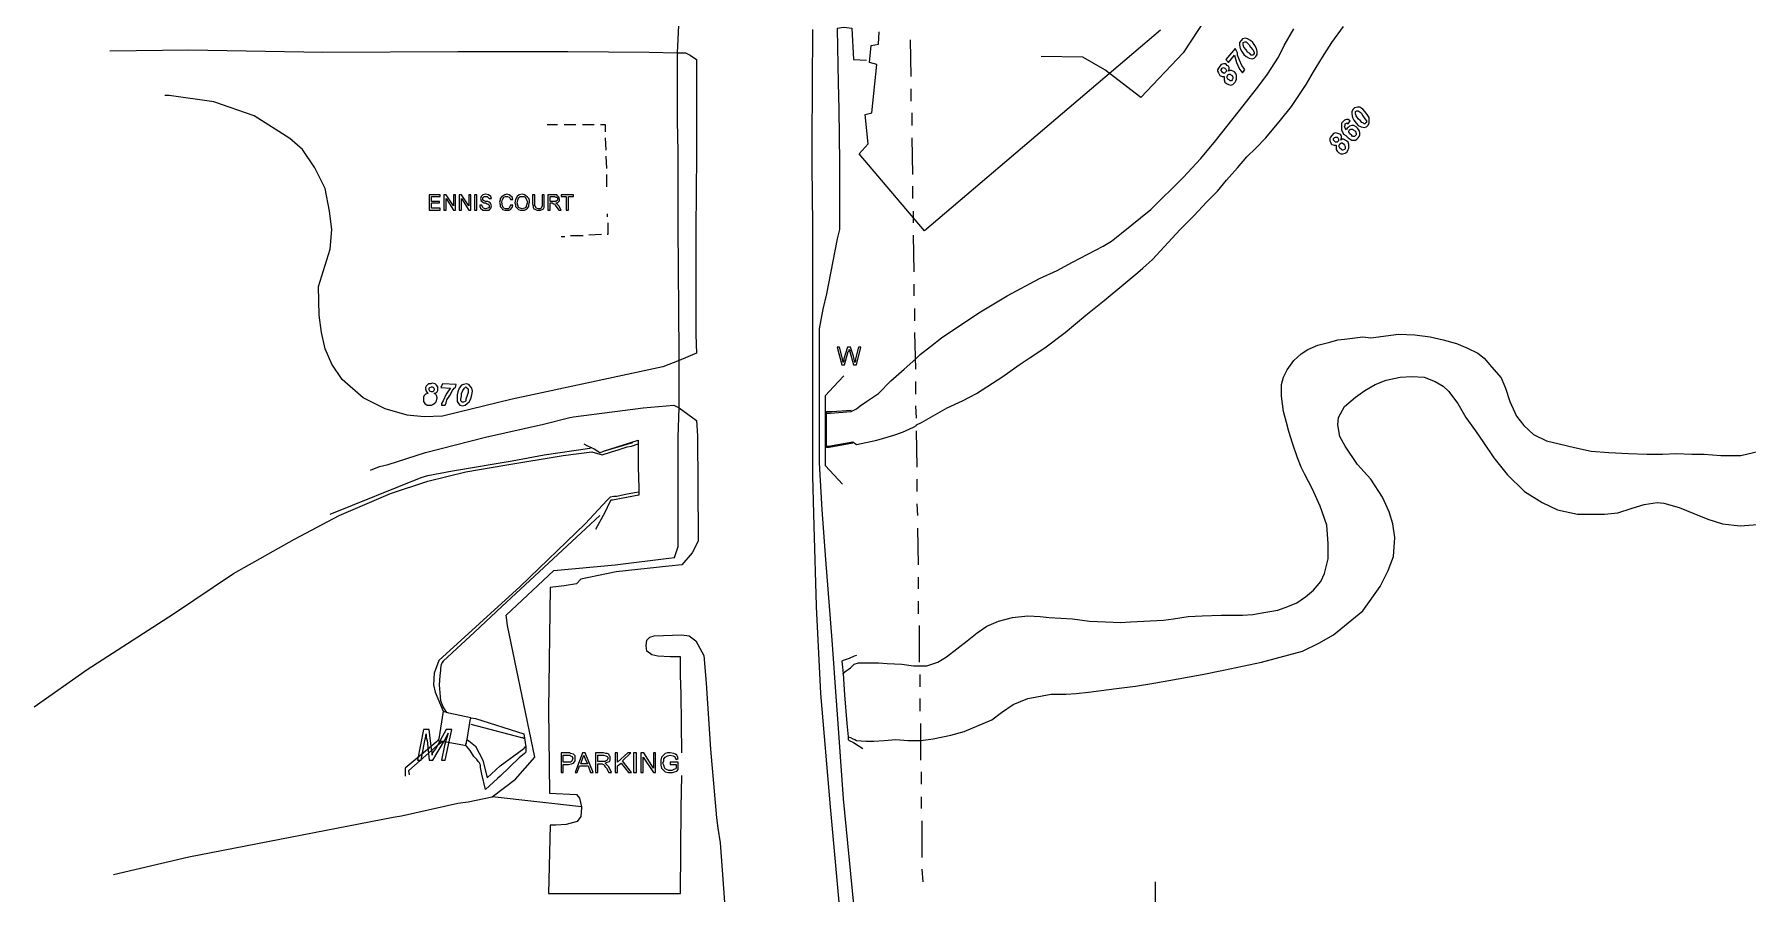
# Model space of a CAD drawing. Header units: feet. Extents: x -3749 to 14959, y 505 to 21005.
# Drawn here: x -3749 to 5605, y 8911 to 13607 of the extents above; entities that cross this region are included whole.
import ezdxf

# ---------------------------------------------------------------- set-up
doc = ezdxf.new("R2010")
doc.units = ezdxf.units.FT
doc.layers.add('Topo', color=7, linetype='CONTINUOUS')

msp = doc.modelspace()

# ---------------------------------------------------------------- linework, layer by layer
at = {"layer": 'Topo', "color": 7}
for points in [[(1939.2, 14173), (2799.2, 14177), (2775.2, 13981), (2691.2, 13761), (2523.2, 13505), (2291.2, 13261), (2095.2, 13413), (1975.2, 13481), (1747.2, 13485)], [(-236.8, 13505), (-228.8, 13693), (-228.8, 13705)], [(499.2, 13633), (495.2, 13021)], [(635.2, 13641), (671.2, 13645), (715.2, 13641), (723.2, 13469), (795.2, 13465)], [(635.2, 13641), (635.2, 13637), (639.2, 13341), (643.2, 13197)], [(-3336.8, 13517), (-2904.8, 13521), (-2172.8, 13509), (-1436.8, 13513), (-836.8, 13513), (-392.8, 13509), (-236.8, 13505)], [(-236.8, 13505), (-192.8, 13505), (-168.8, 13493), (-132.8, 13469)], [(-236.8, 13133), (-236.8, 13457), (-236.8, 13505)], [(-132.8, 13469), (-132.8, 13109)], [(-1028.8, 11637), (-1140.8, 11613), (-1520.8, 11521), (-1620.8, 11517), (-1712.8, 11525), (-1832.8, 11561), (-1952.8, 11621), (-2068.8, 11721), (-2124.8, 11805), (-2160.8, 11889), (-2180.8, 11977), (-2192.8, 12073), (-2196.8, 12229), (-2132.8, 12433), (-2124.8, 12541), (-2136.8, 12641), (-2160.8, 12765), (-2216.8, 12877), (-2284.8, 12977), (-2352.8, 13037), (-2548.8, 13161), (-2768.8, 13237), (-3012.8, 13273), (-3036.8, 13273)], [(643.2, 13197), (647.2, 12905), (647.2, 12793)], [(-232.8, 12557), (-232.8, 12965), (-236.8, 13133)], [(-132.8, 13109), (-132.8, 12949), (-136.8, 12541)], [(495.2, 13021), (495.2, 12885), (499.2, 12565)], [(647.2, 12793), (647.2, 12541), (635.2, 12489)], [(-228.8, 11865), (-232.8, 12557)], [(-136.8, 12541), (-136.8, 12365), (-136.8, 11965)], [(499.2, 12565), (499.2, 12409), (499.2, 12097)], [(635.2, 12489), (587.2, 12245)], [(587.2, 12245), (575.2, 12189), (555.2, 12105)], [(499.2, 12097), (499.2, 11829), (499.2, 11489)], [(555.2, 12105), (535.2, 11997), (535.2, 11325)], [(-136.8, 11965), (-132.8, 11865)], [(-228.8, 11825), (-316.8, 11789), (-1028.8, 11637)], [(-232.8, 10841), (-232.8, 11405), (-228.8, 11565), (-228.8, 11765), (-228.8, 11825), (-228.8, 11865)], [(-132.8, 11865), (-228.8, 11825)], [(-1912.8, 11225), (-1864.8, 11245), (-1816.8, 11257), (-1612.8, 11321), (-1284.8, 11405), (-968.8, 11477), (-824.8, 11513)], [(-824.8, 11513), (-804.8, 11517), (-424.8, 11565), (-256.8, 11581), (-228.8, 11565)], [(-228.8, 11565), (-132.8, 11497)], [(-132.8, 11497), (-128.8, 11413)], [(-128.8, 11413), (-124.8, 10861)], [(499.2, 11489), (499.2, 11193), (507.2, 10921)], [(-2132.8, 10985), (-1636.8, 11185), (-1600.8, 11197), (-1464.8, 11221), (-1140.8, 11277), (-964.8, 11309), (-716.8, 11345), (-708.8, 11349), (-704.8, 11349)], [(535.2, 11325), (535.2, 11265), (551.2, 11009), (571.2, 10737)], [(-660.8, 10977), (-1196.8, 10481)], [(-124.8, 10861), (-124.8, 10837)], [(507.2, 10921), (519.2, 10485), (519.2, 10481)], [(-1036.8, 9753.1), (-1164.8, 10377), (-1172.8, 10433), (-912.8, 10677), (-576.8, 10709), (-284.8, 10745), (-252.8, 10749), (-232.8, 10809), (-232.8, 10841)], [(-124.8, 10837), (-156.8, 10773), (-212.8, 10709), (-284.8, 10701), (-572.8, 10669), (-764.8, 10629), (-788.8, 10605), (-856.8, 10593), (-932.8, 10585), (-940.8, 9917), (-936.8, 9461.1), (-788.8, 9453.1), (-772.8, 9433.1), (-760.8, 9385.1)], [(571.2, 10737), (595.2, 10413), (607.2, 10273)], [(-1196.8, 10481), (-1344.8, 10341)], [(519.2, 10481), (543.2, 10005), (595.2, 9385.1)], [(-1344.8, 10341), (-1516.8, 10181)], [(-212.8, 9681.1), (-216.8, 10001), (-220.8, 10105), (-220.8, 10205), (-276.8, 10205), (-344.8, 10209), (-376.8, 10217), (-404.8, 10237), (-408.8, 10265), (-404.8, 10297), (-388.8, 10313), (-364.8, 10321), (-212.8, 10325), (-172.8, 10321), (-136.8, 10293), (-92.8, 10213)], [(-92.8, 10213), (-80.8, 10061)], [(607.2, 10273), (627.2, 9989)], [(-1496.8, 9901), (-1516.8, 9933), (-1528.8, 9965), (-1536.8, 10053), (-1532.8, 10101), (-1528.8, 10133), (-1528.8, 10141), (-1524.8, 10165), (-1516.8, 10181), (-1516.8, 10181)], [(-1516.8, 10181), (-1520.8, 10177)], [(-1520.8, 10177), (-1520.8, 10177), (-1520.8, 10177)], [(-80.8, 10061), (-56.8, 9701.1), (-24.8, 9325.1), (-16.8, 9269.1)], [(627.2, 9989), (635.2, 9893), (667.2, 9429.1), (739.2, 8685.1), (787.2, 8085.1)], [(-1516.8, 9909), (-1540.8, 9757.1)], [(-1508.8, 9905), (-1516.8, 9909)], [(-1384.8, 9753.1), (-1368.8, 9857), (-1368.8, 9861), (-1364.8, 9869), (-1364.8, 9873), (-1364.8, 9873), (-1484.8, 9897), (-1496.8, 9901), (-1508.8, 9905)], [(-1364.8, 9873), (-1340.8, 9869), (-1076.8, 9785.1), (-1072.8, 9761.1)], [(-1700.8, 9561.1), (-1704.8, 9585.1), (-1548.8, 9721.1), (-1520.8, 9745.1)], [(-1540.8, 9757.1), (-1544.8, 9749.1)], [(-1544.8, 9749.1), (-1524.8, 9745.1)], [(-1524.8, 9745.1), (-1520.8, 9745.1)], [(-1520.8, 9745.1), (-1408.8, 9725.1)], [(-1408.8, 9725.1), (-1392.8, 9721.1), (-1392.8, 9729.1), (-1388.8, 9733.1), (-1388.8, 9741.1)], [(-1388.8, 9741.1), (-1384.8, 9753.1)], [(-760.8, 9385.1), (-1248.8, 9441.1), (-1120.8, 9537.1), (-1016.8, 9657.1), (-1036.8, 9753.1)], [(-1072.8, 9761.1), (-1064.8, 9713.1)], [(-1392.8, 9721.1), (-1392.8, 9721.1)], [(-1348.8, 9661.1), (-1368.8, 9693.1), (-1388.8, 9717.1), (-1392.8, 9721.1)], [(-1332.8, 9645.1), (-1348.8, 9661.1)], [(-1204.8, 9553.1), (-1220.8, 9541.1), (-1284.8, 9481.1), (-1304.8, 9565.1), (-1312.8, 9601.1), (-1312.8, 9613.1), (-1316.8, 9621.1), (-1316.8, 9625.1), (-1324.8, 9633.1), (-1332.8, 9645.1)], [(-1100.8, 9653.1), (-1204.8, 9553.1)], [(-1072.8, 9677.1), (-1100.8, 9653.1)], [(-1064.8, 9713.1), (-1064.8, 9685.1), (-1072.8, 9677.1)], [(-216.8, 9381.1), (-212.8, 9557.1)], [(-3316.8, 9017.1), (-2904.8, 9113.1), (-1788.8, 9329.1), (-1744.8, 9337.1), (-1436.8, 9405.1), (-1380.8, 9413.1), (-1248.8, 9441.1)], [(-760.8, 9385.1), (-760.8, 9381.1), (-764.8, 9333.1), (-784.8, 9305.1), (-844.8, 9289.1), (-900.8, 9285.1), (-932.8, 9285.1), (-940.8, 8913.1), (-220.8, 8913.1), (-216.8, 9381.1)], [(595.2, 9385.1), (647.2, 8825.1)], [(595.2, 9385.1), (647.2, 8825.1)], [(-16.8, 9269.1), (-4.8, 9189.1), (107.2, 7669.1)], [(2371.2, 8977.1), (2371.2, 8773.1)]]:
    msp.add_lwpolyline(points, dxfattribs=at)
at = {"layer": 'Topo', "color": 1}
for points in [[(2399.2, 13629), (1111.2, 12533), (755.2, 12953), (803.2, 13009), (787.2, 13169), (823.2, 13177), (851.2, 13441), (811.2, 13453), (819.2, 13545), (859.2, 13553), (863.2, 13621)], [(1039.2, 13377), (1035.2, 13577)], [(2867.2, 13485), (2883.2, 13477), (2899.2, 13473), (2911.2, 13477), (2919.2, 13485), (2927.2, 13497), (2927.2, 13513), (2923.2, 13529), (2915.2, 13545), (2903.2, 13561), (2891.2, 13573), (2875.2, 13581), (2863.2, 13585), (2847.2, 13581), (2839.2, 13573), (2831.2, 13561), (2831.2, 13549), (2835.2, 13529), (2843.2, 13513), (2855.2, 13497), (2867.2, 13485)], [(2887.2, 13501), (2875.2, 13509), (2867.2, 13521), (2855.2, 13537), (2851.2, 13549), (2851.2, 13557), (2851.2, 13561), (2859.2, 13565), (2867.2, 13565), (2871.2, 13561), (2883.2, 13549), (2891.2, 13537), (2903.2, 13521), (2911.2, 13509), (2911.2, 13501), (2907.2, 13497), (2903.2, 13493), (2899.2, 13493), (2895.2, 13493), (2887.2, 13501)], [(2771.2, 13453), (2803.2, 13493), (2815.2, 13453), (2831.2, 13417), (2839.2, 13405), (2847.2, 13397), (2859.2, 13413), (2855.2, 13421), (2843.2, 13437), (2831.2, 13465), (2819.2, 13493), (2819.2, 13505), (2815.2, 13517), (2807.2, 13529), (2755.2, 13469), (2771.2, 13453)], [(2747.2, 13377), (2747.2, 13369), (2747.2, 13357), (2751.2, 13345), (2759.2, 13337), (2771.2, 13333), (2783.2, 13329), (2795.2, 13333), (2807.2, 13345), (2811.2, 13353), (2815.2, 13361), (2815.2, 13369), (2815.2, 13381), (2811.2, 13393), (2803.2, 13401), (2787.2, 13409), (2779.2, 13409), (2771.2, 13405), (2775.2, 13417), (2775.2, 13425), (2771.2, 13433), (2763.2, 13437), (2755.2, 13445), (2743.2, 13445), (2731.2, 13441), (2723.2, 13433), (2715.2, 13421), (2711.2, 13413), (2711.2, 13405), (2715.2, 13397), (2719.2, 13389), (2723.2, 13381), (2735.2, 13377), (2747.2, 13377)], [(2739.2, 13397), (2735.2, 13401), (2731.2, 13409), (2731.2, 13413), (2735.2, 13421), (2743.2, 13425), (2751.2, 13421), (2755.2, 13417), (2759.2, 13409), (2759.2, 13405), (2755.2, 13401), (2751.2, 13397), (2747.2, 13393), (2743.2, 13397), (2739.2, 13397)], [(2775.2, 13357), (2767.2, 13361), (2763.2, 13369), (2763.2, 13377), (2767.2, 13385), (2775.2, 13389), (2779.2, 13389), (2783.2, 13385), (2791.2, 13381), (2795.2, 13373), (2795.2, 13365), (2791.2, 13357), (2787.2, 13353), (2783.2, 13353), (2779.2, 13353), (2775.2, 13357)], [(1039.2, 13241), (1039.2, 13309)], [(3479.2, 13109), (3495.2, 13101), (3511.2, 13097), (3523.2, 13101), (3531.2, 13109), (3539.2, 13121), (3539.2, 13137), (3539.2, 13153), (3527.2, 13169), (3515.2, 13185), (3503.2, 13197), (3487.2, 13209), (3475.2, 13209), (3459.2, 13205), (3451.2, 13197), (3443.2, 13185), (3443.2, 13173), (3447.2, 13153), (3455.2, 13137), (3467.2, 13121), (3479.2, 13109)], [(-948.8, 13113), (-892.8, 13113)], [(-856.8, 13113), (-792.8, 13113)], [(-756.8, 13113), (-692.8, 13113)], [(-656.8, 13113), (-652.8, 13113), (-632.8, 13113), (-632.8, 13073)], [(1043.2, 13109), (1043.2, 13177)], [(3435.2, 13133), (3423.2, 13141), (3415.2, 13141), (3403.2, 13137), (3395.2, 13129), (3387.2, 13121), (3387.2, 13109), (3387.2, 13097), (3387.2, 13085), (3399.2, 13061), (3411.2, 13053), (3423.2, 13041), (3435.2, 13033), (3443.2, 13029), (3455.2, 13029), (3463.2, 13029), (3471.2, 13033), (3479.2, 13041), (3483.2, 13049), (3487.2, 13057), (3487.2, 13069), (3483.2, 13081), (3475.2, 13093), (3467.2, 13101), (3455.2, 13109), (3443.2, 13109), (3431.2, 13105), (3423.2, 13097), (3419.2, 13093), (3415.2, 13085), (3407.2, 13093), (3403.2, 13105), (3407.2, 13109), (3407.2, 13117), (3415.2, 13121), (3419.2, 13121), (3423.2, 13117), (3435.2, 13133)], [(3499.2, 13125), (3491.2, 13133), (3479.2, 13145), (3467.2, 13161), (3463.2, 13173), (3463.2, 13181), (3463.2, 13185), (3471.2, 13189), (3479.2, 13189), (3483.2, 13185), (3495.2, 13177), (3503.2, 13161), (3515.2, 13145), (3523.2, 13133), (3523.2, 13125), (3519.2, 13121), (3515.2, 13117), (3511.2, 13117), (3507.2, 13121), (3499.2, 13125)], [(-632.8, 13041), (-628.8, 12973)], [(1047.2, 12841), (1043.2, 13041)], [(3359.2, 13001), (3359.2, 12989), (3359.2, 12977), (3363.2, 12969), (3371.2, 12961), (3383.2, 12953), (3395.2, 12953), (3407.2, 12957), (3419.2, 12965), (3423.2, 12977), (3427.2, 12985), (3427.2, 12993), (3427.2, 13005), (3423.2, 13017), (3415.2, 13025), (3399.2, 13033), (3391.2, 13033), (3383.2, 13029), (3387.2, 13041), (3387.2, 13049), (3383.2, 13057), (3379.2, 13061), (3367.2, 13065), (3355.2, 13069), (3343.2, 13065), (3335.2, 13053), (3327.2, 13045), (3323.2, 13037), (3323.2, 13025), (3327.2, 13017), (3331.2, 13009), (3335.2, 13005), (3347.2, 13001), (3359.2, 13001)], [(3351.2, 13021), (3347.2, 13025), (3343.2, 13029), (3343.2, 13037), (3347.2, 13041), (3355.2, 13045), (3363.2, 13045), (3367.2, 13041), (3371.2, 13033), (3371.2, 13025), (3367.2, 13021), (3363.2, 13017), (3359.2, 13017), (3355.2, 13017), (3351.2, 13021)], [(3387.2, 12977), (3379.2, 12985), (3375.2, 12993), (3375.2, 13001), (3379.2, 13009), (3387.2, 13013), (3391.2, 13013), (3399.2, 13009), (3403.2, 13001), (3407.2, 12993), (3407.2, 12985), (3407.2, 12981), (3403.2, 12977), (3395.2, 12973), (3391.2, 12973), (3387.2, 12977)], [(3443.2, 13053), (3431.2, 13065), (3427.2, 13073), (3427.2, 13077), (3431.2, 13085), (3439.2, 13089), (3447.2, 13089), (3451.2, 13085), (3463.2, 13077), (3467.2, 13065), (3467.2, 13057), (3463.2, 13053), (3459.2, 13049), (3455.2, 13049), (3447.2, 13049), (3443.2, 13053)], [(-628.8, 12941), (-624.8, 12873)], [(-624.8, 12841), (-624.8, 12773)], [(-1592.8, 12645), (-1532.8, 12645), (-1532.8, 12657), (-1580.8, 12657), (-1580.8, 12685), (-1536.8, 12685), (-1536.8, 12693), (-1580.8, 12693), (-1580.8, 12721), (-1532.8, 12721), (-1532.8, 12729), (-1592.8, 12729), (-1592.8, 12645)], [(-1512.8, 12645), (-1500.8, 12645), (-1500.8, 12709), (-1460.8, 12645), (-1448.8, 12645), (-1448.8, 12729), (-1460.8, 12729), (-1460.8, 12669), (-1500.8, 12729), (-1512.8, 12729), (-1512.8, 12645)], [(-1428.8, 12645), (-1416.8, 12645), (-1416.8, 12709), (-1376.8, 12645), (-1364.8, 12645), (-1364.8, 12729), (-1376.8, 12729), (-1376.8, 12669), (-1416.8, 12729), (-1428.8, 12729), (-1428.8, 12645)], [(-1344.8, 12645), (-1332.8, 12645), (-1332.8, 12729), (-1344.8, 12729), (-1344.8, 12645)], [(-1316.8, 12673), (-1316.8, 12665), (-1312.8, 12657), (-1300.8, 12645), (-1280.8, 12645), (-1264.8, 12645), (-1256.8, 12657), (-1252.8, 12669), (-1256.8, 12681), (-1260.8, 12685), (-1264.8, 12689), (-1272.8, 12693), (-1284.8, 12693), (-1292.8, 12697), (-1300.8, 12701), (-1300.8, 12709), (-1300.8, 12713), (-1296.8, 12717), (-1292.8, 12721), (-1284.8, 12721), (-1276.8, 12721), (-1272.8, 12717), (-1264.8, 12709), (-1252.8, 12709), (-1256.8, 12721), (-1268.8, 12729), (-1284.8, 12733), (-1300.8, 12729), (-1308.8, 12721), (-1312.8, 12709), (-1308.8, 12697), (-1300.8, 12689), (-1296.8, 12685), (-1284.8, 12685), (-1276.8, 12681), (-1272.8, 12681), (-1264.8, 12673), (-1264.8, 12669), (-1264.8, 12661), (-1272.8, 12657), (-1284.8, 12653), (-1296.8, 12657), (-1300.8, 12661), (-1304.8, 12673), (-1316.8, 12673)], [(-1148.8, 12673), (-1152.8, 12665), (-1156.8, 12657), (-1160.8, 12653), (-1168.8, 12653), (-1176.8, 12653), (-1184.8, 12657), (-1188.8, 12661), (-1192.8, 12669), (-1196.8, 12689), (-1192.8, 12705), (-1184.8, 12717), (-1176.8, 12721), (-1168.8, 12721), (-1164.8, 12721), (-1156.8, 12717), (-1152.8, 12713), (-1148.8, 12705), (-1136.8, 12705), (-1140.8, 12717), (-1148.8, 12725), (-1156.8, 12729), (-1168.8, 12733), (-1180.8, 12729), (-1188.8, 12725), (-1196.8, 12721), (-1204.8, 12709), (-1204.8, 12701), (-1208.8, 12689), (-1204.8, 12677), (-1204.8, 12665), (-1196.8, 12657), (-1192.8, 12649), (-1180.8, 12645), (-1168.8, 12645), (-1156.8, 12645), (-1148.8, 12649), (-1140.8, 12661), (-1136.8, 12673), (-1148.8, 12673)], [(-1124.8, 12685), (-1120.8, 12677), (-1120.8, 12665), (-1112.8, 12657), (-1104.8, 12649), (-1096.8, 12645), (-1084.8, 12645), (-1072.8, 12645), (-1064.8, 12649), (-1056.8, 12657), (-1048.8, 12665), (-1048.8, 12673), (-1044.8, 12689), (-1044.8, 12701), (-1048.8, 12709), (-1056.8, 12717), (-1064.8, 12725), (-1072.8, 12729), (-1084.8, 12733), (-1100.8, 12729), (-1112.8, 12721), (-1120.8, 12705), (-1124.8, 12685)], [(-976.8, 12729), (-976.8, 12681), (-976.8, 12669), (-980.8, 12657), (-984.8, 12653), (-996.8, 12653), (-1008.8, 12657), (-1012.8, 12665), (-1016.8, 12669), (-1016.8, 12681), (-1016.8, 12729), (-1028.8, 12729), (-1028.8, 12681), (-1024.8, 12669), (-1024.8, 12661), (-1020.8, 12653), (-1012.8, 12649), (-1004.8, 12645), (-996.8, 12645), (-984.8, 12645), (-976.8, 12649), (-968.8, 12653), (-964.8, 12661), (-964.8, 12669), (-964.8, 12681), (-964.8, 12729), (-976.8, 12729)], [(-944.8, 12645), (-932.8, 12645), (-932.8, 12685), (-920.8, 12685), (-912.8, 12681), (-908.8, 12681), (-904.8, 12673), (-896.8, 12661), (-884.8, 12645), (-872.8, 12645), (-884.8, 12669), (-896.8, 12681), (-900.8, 12685), (-892.8, 12685), (-884.8, 12693), (-880.8, 12697), (-880.8, 12705), (-884.8, 12717), (-892.8, 12725), (-896.8, 12729), (-908.8, 12729), (-944.8, 12729), (-944.8, 12645)], [(-844.8, 12645), (-832.8, 12645), (-832.8, 12721), (-804.8, 12721), (-804.8, 12729), (-872.8, 12729), (-872.8, 12721), (-844.8, 12721), (-844.8, 12645)], [(1047.2, 12709), (1047.2, 12777)], [(-1112.8, 12685), (-1108.8, 12701), (-1104.8, 12713), (-1096.8, 12721), (-1084.8, 12721), (-1076.8, 12721), (-1068.8, 12717), (-1060.8, 12705), (-1056.8, 12689), (-1060.8, 12673), (-1064.8, 12661), (-1072.8, 12657), (-1084.8, 12653), (-1096.8, 12657), (-1104.8, 12661), (-1108.8, 12673), (-1112.8, 12685)], [(-932.8, 12693), (-932.8, 12721), (-908.8, 12721), (-900.8, 12717), (-896.8, 12717), (-892.8, 12713), (-892.8, 12705), (-892.8, 12701), (-900.8, 12693), (-904.8, 12693), (-908.8, 12693), (-932.8, 12693)], [(1051.2, 12577), (1051.2, 12641)], [(-620.8, 12625), (-620.8, 12609)], [(-616.8, 12577), (-616.8, 12513), (-620.8, 12513)], [(-852.8, 12501), (-872.8, 12501)], [(-752.8, 12505), (-820.8, 12505)], [(-652.8, 12513), (-720.8, 12509)], [(1055.2, 12309), (1051.2, 12509)], [(1055.2, 12177), (1055.2, 12241)], [(1059.2, 12041), (1059.2, 12109)], [(1063.2, 11777), (1059.2, 11977)], [(659.2, 11801), (675.2, 11801), (695.2, 11873), (699.2, 11877), (699.2, 11885), (703.2, 11881), (703.2, 11873), (723.2, 11801), (739.2, 11801), (763.2, 11897), (751.2, 11897), (735.2, 11833), (735.2, 11821), (731.2, 11813), (723.2, 11849), (707.2, 11897), (691.2, 11897), (671.2, 11833), (671.2, 11825), (667.2, 11813), (663.2, 11833), (647.2, 11897), (635.2, 11897), (659.2, 11801)], [(-1600.8, 11645), (-1612.8, 11641), (-1620.8, 11633), (-1624.8, 11625), (-1624.8, 11613), (-1624.8, 11601), (-1616.8, 11589), (-1604.8, 11581), (-1592.8, 11581), (-1580.8, 11581), (-1572.8, 11585), (-1564.8, 11589), (-1556.8, 11597), (-1552.8, 11605), (-1548.8, 11621), (-1552.8, 11633), (-1556.8, 11641), (-1564.8, 11645), (-1552.8, 11649), (-1548.8, 11653), (-1544.8, 11661), (-1544.8, 11669), (-1544.8, 11681), (-1552.8, 11689), (-1560.8, 11697), (-1576.8, 11701), (-1584.8, 11697), (-1596.8, 11697), (-1604.8, 11689), (-1608.8, 11685), (-1612.8, 11677), (-1612.8, 11669), (-1608.8, 11657), (-1600.8, 11645)], [(-1528.8, 11677), (-1476.8, 11673), (-1488.8, 11657), (-1500.8, 11641), (-1516.8, 11605), (-1524.8, 11589), (-1524.8, 11581), (-1504.8, 11581), (-1500.8, 11593), (-1496.8, 11609), (-1480.8, 11633), (-1464.8, 11661), (-1456.8, 11673), (-1448.8, 11677), (-1444.8, 11693), (-1520.8, 11697), (-1528.8, 11677)], [(-1440.8, 11617), (-1440.8, 11601), (-1432.8, 11589), (-1424.8, 11581), (-1408.8, 11577), (-1396.8, 11581), (-1384.8, 11589), (-1372.8, 11601), (-1364.8, 11617), (-1360.8, 11637), (-1356.8, 11657), (-1360.8, 11673), (-1368.8, 11685), (-1376.8, 11693), (-1388.8, 11697), (-1404.8, 11693), (-1416.8, 11689), (-1428.8, 11673), (-1436.8, 11653), (-1440.8, 11637), (-1440.8, 11617)], [(615.2, 11681), (671.2, 11741)], [(1063.2, 11641), (1063.2, 11709)], [(-1592.8, 11665), (-1592.8, 11673), (-1588.8, 11677), (-1580.8, 11681), (-1576.8, 11681), (-1568.8, 11677), (-1564.8, 11669), (-1564.8, 11665), (-1568.8, 11657), (-1572.8, 11653), (-1580.8, 11653), (-1588.8, 11657), (-1592.8, 11665)], [(-1420.8, 11613), (-1416.8, 11629), (-1416.8, 11645), (-1408.8, 11661), (-1400.8, 11673), (-1396.8, 11677), (-1392.8, 11681), (-1384.8, 11673), (-1380.8, 11669), (-1380.8, 11661), (-1380.8, 11649), (-1384.8, 11633), (-1392.8, 11613), (-1392.8, 11605), (-1396.8, 11601), (-1404.8, 11597), (-1408.8, 11597), (-1412.8, 11597), (-1416.8, 11601), (-1420.8, 11605), (-1420.8, 11613)], [(571.2, 11585), (571.2, 11633), (615.2, 11681)], [(571.2, 11257), (571.2, 11585)], [(575.2, 11537), (575.2, 11545), (583.2, 11545), (595.2, 11545)], [(575.2, 11357), (575.2, 11521)], [(583.2, 11545), (595.2, 11545), (607.2, 11545)], [(595.2, 11545), (607.2, 11545), (711.2, 11553)], [(607.2, 11545), (711.2, 11553)], [(1067.2, 11509), (1063.2, 11577)], [(1071.2, 11241), (1067.2, 11441)], [(-748.8, 11369), (-732.8, 11361)], [(-732.8, 11361), (-708.8, 11349)], [(-708.8, 11349), (-692.8, 11341)], [(-692.8, 11341), (-660.8, 11321)], [(-660.8, 11321), (-656.8, 11321)], [(-656.8, 11321), (-640.8, 11329)], [(-640.8, 11329), (-480.8, 11377)], [(-452.8, 11369), (-452.8, 11241)], [(579.2, 11349), (575.2, 11349), (575.2, 11357)], [(587.2, 11349), (579.2, 11349)], [(591.2, 11349), (587.2, 11349)], [(719.2, 11373), (591.2, 11349)], [(-452.8, 11241), (-448.8, 11129)], [(571.2, 11249), (571.2, 11257)], [(663.2, 11149), (571.2, 11249)], [(1071.2, 11109), (1071.2, 11177)], [(-608.8, 11049), (-632.8, 10997)], [(-592.8, 11061), (-600.8, 11061), (-608.8, 11049)], [(-448.8, 11105), (-448.8, 11089), (-592.8, 11061)], [(-448.8, 11129), (-448.8, 11105)], [(1075.2, 10977), (1071.2, 11041)], [(-632.8, 10997), (-684.8, 10901)], [(1079.2, 10709), (1075.2, 10909)], [(1079.2, 10577), (1079.2, 10641)], [(1079.2, 10441), (1079.2, 10509)], [(1083.2, 10177), (1083.2, 10377)], [(699.2, 10197), (667.2, 10185)], [(727.2, 10209), (699.2, 10197)], [(739.2, 10213), (727.2, 10209)], [(667.2, 10185), (659.2, 10181), (663.2, 10149)], [(663.2, 10149), (667.2, 10113)], [(667.2, 10113), (675.2, 9997)], [(1087.2, 10041), (1087.2, 10109)], [(675.2, 9997), (687.2, 9841)], [(1087.2, 9909), (1087.2, 9977)], [(687.2, 9841), (695.2, 9769.1)], [(1091.2, 9641.1), (1091.2, 9841)], [(-1656.8, 9641.1), (-1636.8, 9641.1), (-1616.8, 9749.1), (-1612.8, 9761.1), (-1608.8, 9785.1), (-1608.8, 9765.1), (-1604.8, 9749.1), (-1592.8, 9641.1), (-1572.8, 9641.1), (-1508.8, 9749.1), (-1488.8, 9789.1), (-1500.8, 9753.1), (-1508.8, 9721.1), (-1524.8, 9641.1), (-1504.8, 9641.1), (-1468.8, 9809), (-1500.8, 9809), (-1556.8, 9705.1), (-1564.8, 9693.1), (-1572.8, 9681.1), (-1576.8, 9677.1), (-1576.8, 9669.1), (-1576.8, 9677.1), (-1576.8, 9681.1), (-1576.8, 9689.1), (-1580.8, 9701.1), (-1592.8, 9809), (-1624.8, 9809), (-1656.8, 9641.1)], [(695.2, 9769.1), (695.2, 9757.1)], [(695.2, 9757.1), (695.2, 9753.1), (699.2, 9749.1)], [(699.2, 9749.1), (723.2, 9737.1)], [(723.2, 9737.1), (775.2, 9705.1)], [(-872.8, 9573.1), (-860.8, 9573.1), (-860.8, 9617.1), (-832.8, 9617.1), (-816.8, 9621.1), (-804.8, 9625.1), (-796.8, 9637.1), (-796.8, 9649.1), (-796.8, 9665.1), (-804.8, 9673.1), (-820.8, 9677.1), (-824.8, 9681.1), (-836.8, 9681.1), (-872.8, 9681.1), (-872.8, 9573.1)], [(-860.8, 9629.1), (-860.8, 9669.1), (-832.8, 9669.1), (-824.8, 9669.1), (-820.8, 9665.1), (-812.8, 9661.1), (-808.8, 9649.1), (-812.8, 9641.1), (-816.8, 9633.1), (-820.8, 9629.1), (-832.8, 9629.1), (-860.8, 9629.1)], [(-796.8, 9573.1), (-784.8, 9573.1), (-772.8, 9609.1), (-724.8, 9609.1), (-712.8, 9573.1), (-696.8, 9573.1), (-740.8, 9681.1), (-756.8, 9681.1), (-796.8, 9573.1)], [(-764.8, 9621.1), (-756.8, 9649.1), (-748.8, 9669.1), (-744.8, 9657.1), (-740.8, 9649.1), (-728.8, 9621.1), (-764.8, 9621.1)], [(-684.8, 9573.1), (-672.8, 9573.1), (-672.8, 9621.1), (-656.8, 9621.1), (-648.8, 9621.1), (-640.8, 9617.1), (-636.8, 9613.1), (-632.8, 9605.1), (-624.8, 9597.1), (-612.8, 9573.1), (-596.8, 9573.1), (-612.8, 9605.1), (-624.8, 9617.1), (-632.8, 9625.1), (-620.8, 9629.1), (-608.8, 9633.1), (-604.8, 9641.1), (-604.8, 9653.1), (-604.8, 9661.1), (-608.8, 9665.1), (-612.8, 9673.1), (-620.8, 9677.1), (-628.8, 9677.1), (-640.8, 9681.1), (-684.8, 9681.1), (-684.8, 9573.1)], [(-672.8, 9633.1), (-672.8, 9669.1), (-640.8, 9669.1), (-628.8, 9665.1), (-620.8, 9661.1), (-616.8, 9657.1), (-616.8, 9649.1), (-620.8, 9641.1), (-628.8, 9637.1), (-632.8, 9633.1), (-640.8, 9633.1), (-672.8, 9633.1)], [(-576.8, 9573.1), (-564.8, 9573.1), (-564.8, 9609.1), (-544.8, 9625.1), (-504.8, 9573.1), (-488.8, 9573.1), (-536.8, 9637.1), (-492.8, 9681.1), (-508.8, 9681.1), (-564.8, 9629.1), (-564.8, 9681.1), (-576.8, 9681.1), (-576.8, 9573.1)], [(-476.8, 9573.1), (-460.8, 9573.1), (-460.8, 9681.1), (-476.8, 9681.1), (-476.8, 9573.1)], [(-436.8, 9573.1), (-424.8, 9573.1), (-424.8, 9657.1), (-368.8, 9573.1), (-356.8, 9573.1), (-356.8, 9681.1), (-368.8, 9681.1), (-368.8, 9597.1), (-420.8, 9681.1), (-436.8, 9681.1), (-436.8, 9573.1)], [(-276.8, 9617.1), (-244.8, 9617.1), (-244.8, 9597.1), (-248.8, 9593.1), (-256.8, 9589.1), (-268.8, 9585.1), (-276.8, 9585.1), (-284.8, 9585.1), (-296.8, 9589.1), (-304.8, 9593.1), (-308.8, 9601.1), (-312.8, 9613.1), (-316.8, 9625.1), (-312.8, 9637.1), (-312.8, 9649.1), (-304.8, 9657.1), (-292.8, 9665.1), (-276.8, 9669.1), (-260.8, 9665.1), (-252.8, 9661.1), (-244.8, 9645.1), (-232.8, 9649.1), (-236.8, 9661.1), (-240.8, 9669.1), (-248.8, 9673.1), (-256.8, 9677.1), (-276.8, 9681.1), (-292.8, 9681.1), (-304.8, 9677.1), (-316.8, 9665.1), (-324.8, 9657.1), (-328.8, 9641.1), (-328.8, 9625.1), (-328.8, 9613.1), (-324.8, 9597.1), (-312.8, 9585.1), (-304.8, 9577.1), (-288.8, 9573.1), (-276.8, 9573.1), (-264.8, 9573.1), (-252.8, 9577.1), (-240.8, 9581.1), (-232.8, 9589.1), (-232.8, 9629.1), (-276.8, 9629.1), (-276.8, 9617.1)], [(1095.2, 9509.1), (1095.2, 9577.1)], [(1095.2, 9377.1), (1095.2, 9441.1)], [(1099.2, 9109.1), (1099.2, 9309.1)], [(1103.2, 8977.1), (1099.2, 9045.1)]]:
    msp.add_lwpolyline(points, dxfattribs=at)
at = {"layer": 'Topo', "color": 5}
for points in [[(1063.2, 11833), (1087.2, 11857), (1143.2, 11901), (1203.2, 11949), (1407.2, 12085), (1563.2, 12177), (1739.2, 12273), (1835.2, 12317), (1919.2, 12361), (2087.2, 12449), (2131.2, 12477), (2187.2, 12521), (2347.2, 12649), (2523.2, 12825), (2619.2, 12929), (2699.2, 13025), (2823.2, 13181), (2931.2, 13317), (2983.2, 13389), (3043.2, 13481), (3075.2, 13545), (3127.2, 13637)], [(1067.2, 11473), (1095.2, 11485), (1171.2, 11529), (1235.2, 11565), (1319.2, 11605), (1395.2, 11645), (1539.2, 11737), (1627.2, 11801), (1687.2, 11841), (1767.2, 11893), (1879.2, 11977), (1991.2, 12073), (2091.2, 12153), (2199.2, 12241), (2275.2, 12305), (2303.2, 12329), (2355.2, 12377), (2419.2, 12445), (2507.2, 12541), (2583.2, 12617), (2651.2, 12689), (2711.2, 12749), (2759.2, 12809), (2819.2, 12877), (2871.2, 12937), (2919.2, 12985), (2975.2, 13041), (3055.2, 13137), (3115.2, 13213), (3195.2, 13333), (3235.2, 13401), (3283.2, 13481), (3335.2, 13561), (3399.2, 13649)], [(1087.2, 10157), (1123.2, 10157), (1183.2, 10177), (1231.2, 10205), (1287.2, 10249), (1343.2, 10293), (1399.2, 10337), (1451.2, 10373), (1515.2, 10401), (1591.2, 10421), (1675.2, 10429), (1743.2, 10425), (1791.2, 10421), (1919.2, 10413), (2011.2, 10401), (2099.2, 10397), (2183.2, 10393), (2235.2, 10397), (2415.2, 10405), (2471.2, 10413), (2551.2, 10425), (2627.2, 10429), (2731.2, 10433), (2803.2, 10433), (2847.2, 10433), (2903.2, 10437), (2975.2, 10449), (3039.2, 10461), (3095.2, 10481), (3143.2, 10501), (3191.2, 10533), (3235.2, 10569), (3275.2, 10617), (3295.2, 10661), (3315.2, 10741), (3315.2, 10825), (3307.2, 10925), (3271.2, 11029), (3227.2, 11125), (3187.2, 11201), (3167.2, 11241), (3147.2, 11293), (3119.2, 11373), (3099.2, 11437), (3087.2, 11485), (3071.2, 11545), (3059.2, 11629), (3059.2, 11693), (3071.2, 11733), (3091.2, 11773), (3127.2, 11825), (3167.2, 11861), (3203.2, 11885), (3259.2, 11909), (3323.2, 11925), (3367.2, 11937), (3403.2, 11941), (3503.2, 11953), (3547.2, 11949), (3699.2, 11969), (3787.2, 11965), (3871.2, 11953), (3943.2, 11937), (4015.2, 11917), (4071.2, 11893), (4131.2, 11865), (4167.2, 11837), (4207.2, 11789), (4259.2, 11729), (4283.2, 11673), (4307.2, 11601), (4343.2, 11521), (4383.2, 11469), (4435.2, 11421), (4507.2, 11385), (4575.2, 11369), (4659.2, 11349), (4751.2, 11329), (4847.2, 11321), (4955.2, 11317), (5055.2, 11313), (5139.2, 11313), (5215.2, 11317), (5299.2, 11313), (5367.2, 11313), (5459.2, 11305), (5543.2, 11305), (5567.2, 11305), (5667.2, 11329)], [(575.2, 11537), (579.2, 11537), (591.2, 11537), (595.2, 11537), (711.2, 11545), (739.2, 11561), (759.2, 11577), (795.2, 11601), (859.2, 11645), (927.2, 11713), (999.2, 11777), (1063.2, 11833)], [(1063.2, 11833), (1063.2, 11833)], [(1091.2, 9749.1), (1159.2, 9757.1), (1255.2, 9777.1), (1327.2, 9797.1), (1479.2, 9861), (1531.2, 9901), (1595.2, 9945), (1675.2, 9977), (1803.2, 10001), (1883.2, 10001), (1939.2, 10005), (2007.2, 10013), (2075.2, 10021), (2159.2, 10033), (2263.2, 10045), (2363.2, 10061), (2495.2, 10085), (2627.2, 10109), (2743.2, 10133), (2951.2, 10177), (3175.2, 10237), (3263.2, 10281), (3343.2, 10325), (3503.2, 10457), (3599.2, 10589), (3643.2, 10677), (3671.2, 10753), (3679.2, 10857), (3667.2, 10933), (3647.2, 10997), (3611.2, 11077), (3547.2, 11177), (3475.2, 11257), (3407.2, 11357), (3379.2, 11409), (3367.2, 11473), (3371.2, 11513), (3403.2, 11573), (3463.2, 11625), (3515.2, 11661), (3571.2, 11693), (3631.2, 11717), (3707.2, 11733), (3771.2, 11737), (3839.2, 11733), (3899.2, 11709), (3943.2, 11685), (3971.2, 11657), (4023.2, 11589), (4067.2, 11513), (4119.2, 11441), (4163.2, 11377), (4219.2, 11293), (4291.2, 11201), (4387.2, 11109), (4483.2, 11049), (4567.2, 11009), (4675.2, 10985), (4823.2, 10985), (4895.2, 10993), (4975.2, 11017), (5039.2, 11037), (5111.2, 11049), (5147.2, 11045), (5231.2, 11021), (5311.2, 10989), (5387.2, 10957), (5467.2, 10933), (5563.2, 10921), (5659.2, 10929)], [(587.2, 11357), (719.2, 11381), (739.2, 11365), (851.2, 11389), (943.2, 11417), (991.2, 11433), (1051.2, 11461), (1067.2, 11469)], [(1067.2, 11469), (1067.2, 11473)], [(-3748.8, 9933), (-3460.8, 10137), (-2988.8, 10441), (-2660.8, 10661), (-2328.8, 10849), (-2084.8, 10977), (-1804.8, 11097), (-1600.8, 11165), (-1392.8, 11217), (-1180.8, 11253), (-860.8, 11305), (-704.8, 11325), (-648.8, 11309), (-596.8, 11325), (-560.8, 11337), (-512.8, 11353)], [(-512.8, 11353), (-488.8, 11357)], [(-488.8, 11357), (-452.8, 11369)], [(575.2, 11357), (579.2, 11357), (583.2, 11357)], [(583.2, 11357), (587.2, 11357)], [(-584.8, 11081), (-604.8, 11077), (-620.8, 11061), (-740.8, 10933), (-1096.8, 10589), (-1540.8, 10185), (-1564.8, 10117), (-1568.8, 10053), (-1560.8, 10013), (-1516.8, 9909)], [(-568.8, 11081), (-584.8, 11081)], [(-520.8, 11093), (-568.8, 11081)], [(-472.8, 11101), (-520.8, 11093)], [(-448.8, 11105), (-472.8, 11101)], [(667.2, 10113), (667.2, 10117), (683.2, 10129), (695.2, 10137), (707.2, 10145), (711.2, 10149), (727.2, 10165), (751.2, 10173), (803.2, 10173), (859.2, 10173), (907.2, 10169), (987.2, 10165), (1051.2, 10157), (1087.2, 10157)], [(1087.2, 10157), (1087.2, 10157)], [(-1364.8, 9837), (-1088.8, 9765.1)], [(-1552.8, 9741.1), (-1580.8, 9717.1), (-1724.8, 9597.1), (-1724.8, 9553.1)], [(-1544.8, 9749.1), (-1552.8, 9741.1)], [(-1384.8, 9753.1), (-1340.8, 9717.1), (-1300.8, 9641.1), (-1276.8, 9545.1), (-1204.8, 9609.1), (-1076.8, 9705.1)], [(-1384.8, 9753.1), (-1384.8, 9753.1)], [(-1088.8, 9765.1), (-1084.8, 9765.1)], [(-1084.8, 9765.1), (-1080.8, 9765.1)], [(-1080.8, 9765.1), (-1076.8, 9761.1)], [(-1080.8, 9765.1), (-1080.8, 9765.1)], [(-1076.8, 9761.1), (-1072.8, 9761.1)], [(695.2, 9769.1), (707.2, 9765.1)], [(707.2, 9765.1), (719.2, 9757.1)], [(719.2, 9757.1), (731.2, 9753.1)], [(731.2, 9753.1), (739.2, 9749.1), (739.2, 9749.1)], [(739.2, 9749.1), (791.2, 9745.1), (835.2, 9745.1), (891.2, 9749.1), (955.2, 9753.1), (1019.2, 9749.1), (1079.2, 9749.1), (1091.2, 9749.1)], [(1091.2, 9749.1), (1091.2, 9749.1)], [(-1076.8, 9705.1), (-1072.8, 9709.1), (-1072.8, 9709.1), (-1068.8, 9713.1), (-1068.8, 9713.1), (-1064.8, 9713.1)]]:
    msp.add_lwpolyline(points, dxfattribs=at)
at = {"layer": 'Topo', "color": 4}
for points in [[(575.2, 11537), (575.2, 11545), (583.2, 11545)], [(575.2, 11357), (575.2, 11537)], [(-748.8, 11369), (-732.8, 11361)], [(-732.8, 11361), (-708.8, 11349)], [(-708.8, 11349), (-692.8, 11341)], [(-692.8, 11341), (-660.8, 11321)], [(-660.8, 11321), (-656.8, 11321)], [(-656.8, 11321), (-640.8, 11329)], [(-640.8, 11329), (-452.8, 11389), (-452.8, 11369)], [(-452.8, 11369), (-452.8, 11241)], [(579.2, 11349), (575.2, 11349), (575.2, 11357)], [(587.2, 11349), (579.2, 11349)], [(591.2, 11349), (587.2, 11349)], [(719.2, 11373), (591.2, 11349)], [(-452.8, 11241), (-448.8, 11129)], [(-608.8, 11049), (-632.8, 10997)], [(-592.8, 11061), (-600.8, 11061), (-608.8, 11049)], [(-448.8, 11105), (-448.8, 11089), (-592.8, 11061)], [(-448.8, 11129), (-448.8, 11105)], [(-632.8, 10997), (-684.8, 10901)], [(699.2, 10197), (667.2, 10185)], [(727.2, 10209), (699.2, 10197)], [(739.2, 10213), (727.2, 10209)], [(667.2, 10185), (659.2, 10181), (663.2, 10149)], [(663.2, 10149), (667.2, 10113)], [(667.2, 10113), (675.2, 9997)], [(675.2, 9997), (687.2, 9841)], [(687.2, 9841), (695.2, 9769.1)], [(695.2, 9769.1), (695.2, 9757.1)], [(695.2, 9757.1), (695.2, 9753.1), (699.2, 9749.1)], [(699.2, 9749.1), (723.2, 9737.1)], [(723.2, 9737.1), (775.2, 9705.1)]]:
    msp.add_lwpolyline(points, dxfattribs=at)

doc.saveas('drawing.dxf')
